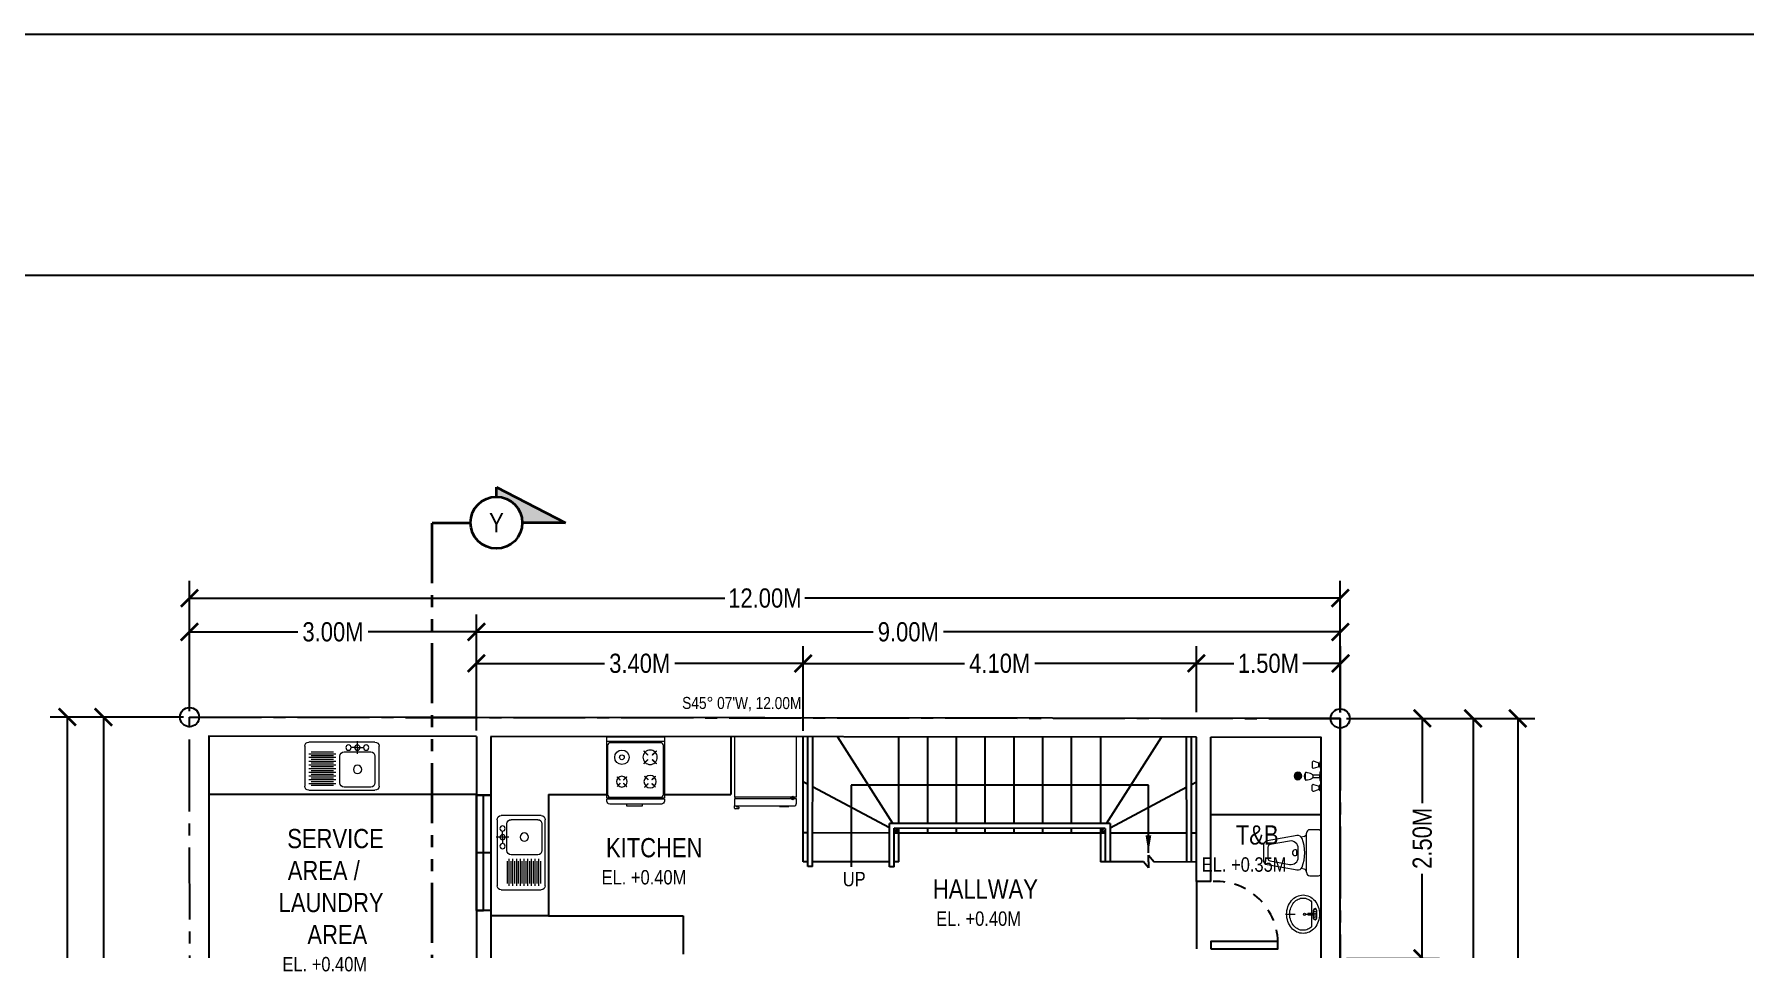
# Model space of a CAD drawing. Header units: inches. Extents: x 7263 to 14962, y 1317 to 2926.
# Drawn here: x 7349.91 to 7367.74, y 1511.59 to 1521.12 of the extents above; entities that cross this region are included whole.
import ezdxf

# ---------------------------------------------------------------- set-up
doc = ezdxf.new("R2010")
doc.units = ezdxf.units.IN
doc.header["$MEASUREMENT"] = 0
for name, pattern in [('CENTER', [2, 1.25, -0.25, 0.25, -0.25]), ('CENTER2', [1.125, 0.75, -0.125, 0.125, -0.125]), ('HIDDEN2', [0.1875, 0.125, -0.0625]), ('PHANTOM2', [1.25, 0.625, -0.125, 0.125, -0.125, 0.125, -0.125])]:
    doc.linetypes.add(name, pattern=pattern)
for name, color, linetype, lineweight in [('Cocina', 2, 'Continuous', 0), ('GFURNISH', 2, 'Continuous', 20), ('KIT', 3, 'Continuous', 9), ('Muebles', 2, 'Continuous', 0), ('sectionplane', 211, 'PHANTOM2', 35)]:
    doc.layers.add(name, color=color, linetype=linetype, lineweight=lineweight)
for name, color, linetype in [('hatch', 14, 'Continuous'), ('Layer1', 1, 'Continuous'), ('Layer2', 2, 'Continuous'), ('Layer3', 3, 'Continuous'), ('Layer4', 4, 'Continuous'), ('Layer6', 6, 'Continuous'), ('Layer8', 8, 'Continuous'), ('P-FIXT', 2, 'Continuous')]:
    doc.layers.add(name, color=color, linetype=linetype)
doc.styles.get("Standard").update_dxf_attribs({"font": ''})
doc.styles.get('Standard').set_extended_font_data('Tw Cen MT Condensed')
doc.dimstyles.get("Standard").update_dxf_attribs({"dimtxt": 0.2, "dimasz": 0.18, "dimexe": 0.18, "dimexo": 0.0625, "dimgap": 0.09, "dimtad": 0, "dimzin": 0, "dimdsep": 46, "dimtxsty": 'Standard', "dimblk": 'ARCHTICK', "dimcen": 0.09, "dimclrd": 8, "dimclre": 8, "dimclrt": 2, "dimadec": 0, "dimazin": 0, "dimtfac": 1, "dimtofl": 0, "dimtmove": 0, "dimatfit": 3, "dimfxl": 1, "dimtolj": 1, "dimtzin": 0, "dimarcsym": 0})

# ---------------------------------------------------------------- blocks, each defined once
blk = doc.blocks.new('lot')
at = {"layer": 'Layer3', "linetype": 'CENTER2'}
blk.add_lwpolyline([(7106.756, 1445.657), (7106.77, 1434.387), (7096.873, 1434.655), (7094.777, 1436.797), (7094.762, 1445.657)], close=True, dxfattribs=at)
at = {"layer": 'Layer4'}
for centre in [(7094.762, 1445.657), (7106.756, 1445.657), (7094.777, 1436.797), (7096.873, 1434.655), (7106.77, 1434.387)]:
    blk.add_circle(centre, 0.1, dxfattribs=at)
at = {"layer": 'Layer3', "insert": (7099.896, 1445.873), "char_height": 0.125, "attachment_point": 1}
blk.add_mtext_dynamic_manual_height_columns("{\\fTechnicLite|b0|i0|c2|p2;S45%%D 07'W, 12.00M}", width=3.85486, gutter_width=1, heights=[0], dxfattribs=at)
at = {"layer": 'Layer3', "char_height": 0.125, "attachment_point": 1}
for s, insert, rotation in [("{\\fTechnicLite|b0|i0|c2|p2;S44%%D 53'E, 8.86M}", (7094.677, 1441.68), 270.1019), ("{\\fTechnicLite|b0|i0|c2|p2;N44%%D 53'W, 11.27M}", (7106.852, 1439.361), 90.0686), ("{\\fTechnicLite|b0|i0|c2|p2;S89%%D 03'E, 2.99M}", (7095.18, 1436.207), 314.2353), ("{\\fTechnicLite|b0|i0|c2|p2;N46%%D 44'E, 9.91M}", (7101.031, 1434.448), 358.4519)]:
    blk.add_mtext_dynamic_manual_height_columns(s, width=3.85486, gutter_width=1, heights=[0], dxfattribs=dict(at, insert=insert, rotation=rotation))
blk = doc.blocks.new('_ArchTick')
at = {"color": 0, "linetype": 'ByBlock', "const_width": 0.15}
blk.add_lwpolyline([(-0.5, -0.5), (0.5, 0.5)], dxfattribs=at)
blk = doc.blocks.new('*D24')
at = {"layer": 'Defpoints', "color": 0, "transparency": 16777216}
for p in [(7354.518, 1514.888), (7351.528, 1514.001), (7354.518, 1514.001)]:
    blk.add_point(p, dxfattribs=at)
at = {"layer": 'Layer3', "color": 8, "lineweight": -2, "transparency": 16777216}
for p, q in [((7351.528, 1514.063), (7351.528, 1515.068)), ((7354.518, 1514.063), (7354.518, 1515.068)), ((7351.528, 1514.888), (7352.656, 1514.888)), ((7354.518, 1514.888), (7353.39, 1514.888))]:
    blk.add_line(p, q, dxfattribs=at)
at = {"layer": 'Layer3', "color": 8, "lineweight": -2, "transparency": 16777216, "xscale": 0.18, "yscale": 0.18, "zscale": 0.18, "rotation": 180}
blk.add_blockref('_ArchTick', (7351.528, 1514.888), dxfattribs=at)
at = {"layer": 'Layer3', "color": 8, "lineweight": -2, "transparency": 16777216, "xscale": 0.18, "yscale": 0.18, "zscale": 0.18}
blk.add_blockref('_ArchTick', (7354.518, 1514.888), dxfattribs=at)
at = {"layer": 'Layer3', "color": 2, "transparency": 16777216, "insert": (7353.023, 1514.888), "char_height": 0.2, "attachment_point": 5}
blk.add_mtext('\\A1;3.00M', dxfattribs=at)
blk = doc.blocks.new('*D28')
at = {"layer": 'Defpoints', "color": 0, "transparency": 16777216}
for p in [(7354.518, 1514.888), (7354.518, 1514.001), (7363.523, 1513.987)]:
    blk.add_point(p, dxfattribs=at)
at = {"layer": 'Layer3', "color": 8, "lineweight": -2, "transparency": 16777216}
for p, q in [((7354.518, 1514.063), (7354.518, 1515.068)), ((7363.523, 1514.049), (7363.523, 1515.068)), ((7354.518, 1514.888), (7358.654, 1514.888)), ((7363.523, 1514.888), (7359.387, 1514.888))]:
    blk.add_line(p, q, dxfattribs=at)
at = {"layer": 'Layer3', "color": 8, "lineweight": -2, "transparency": 16777216, "xscale": 0.18, "yscale": 0.18, "zscale": 0.18, "rotation": 180}
blk.add_blockref('_ArchTick', (7354.518, 1514.888), dxfattribs=at)
at = {"layer": 'Layer3', "color": 8, "lineweight": -2, "transparency": 16777216, "xscale": 0.18, "yscale": 0.18, "zscale": 0.18}
blk.add_blockref('_ArchTick', (7363.523, 1514.888), dxfattribs=at)
at = {"layer": 'Layer3', "color": 2, "transparency": 16777216, "insert": (7359.02, 1514.888), "char_height": 0.2, "attachment_point": 5}
blk.add_mtext('\\A1;9.00M', dxfattribs=at)
blk = doc.blocks.new('*D16')
at = {"layer": 'Defpoints', "color": 0, "transparency": 16777216}
for p in [(7363.523, 1515.24), (7351.528, 1514.001), (7363.523, 1513.987)]:
    blk.add_point(p, dxfattribs=at)
at = {"layer": 'Layer3', "color": 8, "lineweight": -2, "transparency": 16777216}
for p, q in [((7351.528, 1514.063), (7351.528, 1515.42)), ((7363.523, 1514.049), (7363.523, 1515.42)), ((7351.528, 1515.24), (7357.107, 1515.24)), ((7363.523, 1515.24), (7357.943, 1515.24))]:
    blk.add_line(p, q, dxfattribs=at)
at = {"layer": 'Layer3', "color": 8, "lineweight": -2, "transparency": 16777216, "xscale": 0.18, "yscale": 0.18, "zscale": 0.18, "rotation": 180}
blk.add_blockref('_ArchTick', (7351.528, 1515.24), dxfattribs=at)
at = {"layer": 'Layer3', "color": 8, "lineweight": -2, "transparency": 16777216, "xscale": 0.18, "yscale": 0.18, "zscale": 0.18}
blk.add_blockref('_ArchTick', (7363.523, 1515.24), dxfattribs=at)
at = {"layer": 'Layer3', "color": 2, "transparency": 16777216, "insert": (7357.525, 1515.24), "char_height": 0.2, "attachment_point": 5}
blk.add_mtext('\\A1;12.00M', dxfattribs=at)
blk = doc.blocks.new('*D19')
at = {"layer": 'Defpoints', "color": 0, "transparency": 16777216}
for p in [(7350.63, 1514.001), (7351.528, 1514.001), (7354.518, 1505.996)]:
    blk.add_point(p, dxfattribs=at)
at = {"layer": 'Layer3', "color": 8, "lineweight": -2, "transparency": 16777216}
for p, q in [((7351.466, 1514.001), (7350.45, 1514.001)), ((7350.63, 1514.001), (7350.63, 1510.365)), ((7350.63, 1505.996), (7350.63, 1509.632)), ((7354.456, 1505.996), (7350.45, 1505.996))]:
    blk.add_line(p, q, dxfattribs=at)
at = {"layer": 'Layer3', "color": 8, "lineweight": -2, "transparency": 16777216, "xscale": 0.18, "yscale": 0.18, "zscale": 0.18}
for p, rotation in [((7350.63, 1514.001), 90), ((7350.63, 1505.996), 270)]:
    blk.add_blockref('_ArchTick', p, dxfattribs=dict(at, rotation=rotation))
at = {"layer": 'Layer3', "color": 2, "transparency": 16777216, "insert": (7350.63, 1509.999), "char_height": 0.2, "attachment_point": 5, "rotation": 90}
blk.add_mtext('\\A1;8.00M', dxfattribs=at)
blk = doc.blocks.new('*D20')
at = {"layer": 'Defpoints', "color": 0, "transparency": 16777216}
for p in [(7351.528, 1514.001), (7350.254, 1502.996), (7351.528, 1502.996)]:
    blk.add_point(p, dxfattribs=at)
at = {"layer": 'Layer3', "color": 8, "lineweight": -2, "transparency": 16777216}
for p, q in [((7351.466, 1514.001), (7350.074, 1514.001)), ((7350.254, 1514.001), (7350.254, 1508.916)), ((7350.254, 1502.996), (7350.254, 1508.081)), ((7351.466, 1502.996), (7350.074, 1502.996))]:
    blk.add_line(p, q, dxfattribs=at)
at = {"layer": 'Layer3', "color": 8, "lineweight": -2, "transparency": 16777216, "xscale": 0.18, "yscale": 0.18, "zscale": 0.18}
for p, rotation in [((7350.254, 1514.001), 90), ((7350.254, 1502.996), 270)]:
    blk.add_blockref('_ArchTick', p, dxfattribs=dict(at, rotation=rotation))
at = {"layer": 'Layer3', "color": 2, "transparency": 16777216, "insert": (7350.254, 1508.499), "char_height": 0.2, "attachment_point": 5, "rotation": 90}
blk.add_mtext('\\A1;11.00M', dxfattribs=at)
blk = doc.blocks.new('la4')
at = {"layer": 'Cocina', "linetype": 'Continuous'}
for p, q in [((0.023, 0), (0.71, 0)), ((0.205, -0.124), (0.205, 0.008)), ((-0.021, -0.459), (-0.021, -0.044)), ((0.022, -0.147), (0.022, -0.425)), ((0.344, -0.103), (0.066, -0.103)), ((0.205, -0.058), (0.139, -0.058)), ((0.205, -0.058), (0.271, -0.058)), ((0.388, -0.425), (0.388, -0.147)), ((0.754, -0.044), (0.754, -0.459)), ((0.71, -0.503), (0.023, -0.503)), ((0.066, -0.469), (0.344, -0.469))]:
    blk.add_line(p, q, dxfattribs=at)
at = {"layer": 'Cocina'}
for p, q in [((0.43, -0.125), (0.711, -0.125)), ((0.43, -0.163), (0.711, -0.163)), ((0.453, -0.105), (0.688, -0.105)), ((0.453, -0.144), (0.688, -0.144)), ((0.43, -0.202), (0.711, -0.202)), ((0.43, -0.241), (0.711, -0.241)), ((0.43, -0.279), (0.711, -0.279)), ((0.43, -0.318), (0.711, -0.318)), ((0.453, -0.183), (0.688, -0.183)), ((0.453, -0.221), (0.688, -0.221)), ((0.453, -0.26), (0.688, -0.26)), ((0.453, -0.299), (0.688, -0.299)), ((0.453, -0.337), (0.688, -0.337)), ((0.43, -0.357), (0.711, -0.357)), ((0.43, -0.395), (0.711, -0.395)), ((0.43, -0.434), (0.711, -0.434)), ((0.453, -0.376), (0.688, -0.376)), ((0.453, -0.415), (0.688, -0.415)), ((0.453, -0.454), (0.688, -0.454))]:
    blk.add_line(p, q, dxfattribs=at)
at = {"layer": 'Cocina', "linetype": 'Continuous'}
for centre, radius in [((0.114, -0.058), 0.0274), ((0.205, -0.058), 0.0274), ((0.298, -0.058), 0.0274), ((0.203, -0.285), 0.0439)]:
    blk.add_circle(centre, radius, dxfattribs=at)
for centre, start, end in [((0.023, -0.044), 90, 180), ((0.71, -0.044), 0, 90), ((0.066, -0.147), 90, 180), ((0.344, -0.147), 0, 90), ((0.023, -0.459), 180, 270), ((0.066, -0.425), 180, 270), ((0.344, -0.425), 270, 0), ((0.71, -0.459), 270, 0)]:
    blk.add_arc(centre, 0.0439, start, end, dxfattribs=at)
blk = doc.blocks.new('A$C421B4F1C')
for p, q in [((1, 0.81), (0.301, 0.81)), ((0.301, 0.81), (0.301, 0.132)), ((1, 0.132), (1, 0.81)), ((0.94, 0.132), (0.301, 0.132)), ((0.301, 0.113), (0.301, 0.033)), ((0.94, 0.113), (0.301, 0.113)), ((0.301, 0.006), (0.301, 0.033)), ((0.301, 0.033), (0.969, 0.033)), ((0.307, 0.113), (0.307, 0.132)), ((0.345, 0), (0.307, 0)), ((0.328, 0.019), (0.328, 0.033)), ((0.351, 0.019), (0.328, 0.019)), ((0.351, 0.019), (0.351, 0.006)), ((0.807, 0.027), (0.807, 0.033)), ((0.807, 0.027), (0.913, 0.027)), ((0.913, 0.027), (0.913, 0.033)), ((1, 0.132), (0.975, 0.132)), ((1, 0.113), (0.975, 0.113)), ((1, 0.063), (1, 0.113))]:
    blk.add_line(p, q)
for radius in [0.02, 0.01]:
    blk.add_circle((0.957, 0.122), radius)
for centre, radius, start, end in [((0.307, 0.006), 0.00612, 180, 270), ((0.345, 0.006), 0.00612, 270, 0), ((0.969, 0.063), 0.0306, 270, 0)]:
    blk.add_arc(centre, radius, start, end)
blk = doc.blocks.new('A$C1AA40283')
at = {"layer": 'GFURNISH', "linetype": 'Continuous', "ltscale": 0.25}
for p, q in [((0.049, 0.3), (0.049, -0.3)), ((0.637, 0.3), (0.637, -0.3)), ((0.637, 0.287), (0.65, 0.287)), ((0.65, 0.3), (0.65, -0.3)), ((0.637, -0.287), (0.65, -0.287))]:
    blk.add_line(p, q, dxfattribs=at)
blk.add_lwpolyline([(0.637, -0.3), (0, -0.3), (0, 0.3), (0.637, 0.3)], dxfattribs=at)
at = {"layer": 'GFURNISH', "color": 1, "linetype": 'Continuous', "elevation": 2.365}
blk.add_lwpolyline([(0.09, -0.292), (0.599, -0.292, 0.414214), (0.629, -0.262), (0.629, 0.26, 0.414214), (0.599, 0.29), (0.09, 0.29, 0.414214), (0.06, 0.26), (0.06, -0.262, 0.414214)], format="xyb", close=True, dxfattribs=at)
at = {"layer": 'GFURNISH', "color": 3, "linetype": 'Continuous', "elevation": 2.365}
for points in [[(0.145, 0.216), (0.187, 0.174), (0.189, 0.176), (0.147, 0.218)], [(0.277, 0.218), (0.235, 0.176), (0.237, 0.174), (0.28, 0.216)], [(0.409, 0.206), (0.445, 0.17), (0.447, 0.172), (0.411, 0.208)], [(0.522, 0.208), (0.486, 0.172), (0.488, 0.17), (0.524, 0.206)], [(0.147, 0.084), (0.189, 0.126), (0.187, 0.128), (0.145, 0.086)], [(0.28, 0.086), (0.237, 0.128), (0.235, 0.126), (0.277, 0.084)], [(0.411, 0.094), (0.447, 0.129), (0.445, 0.131), (0.409, 0.096)], [(0.524, 0.096), (0.488, 0.131), (0.486, 0.129), (0.522, 0.094)], [(0.416, -0.095), (0.448, -0.127), (0.449, -0.125), (0.418, -0.093)], [(0.418, -0.193), (0.449, -0.162), (0.448, -0.16), (0.416, -0.192)], [(0.515, -0.093), (0.483, -0.125), (0.485, -0.127), (0.516, -0.095)], [(0.516, -0.192), (0.485, -0.16), (0.483, -0.162), (0.515, -0.193)]]:
    blk.add_lwpolyline(points, close=True, dxfattribs=at)
at = {"layer": 'GFURNISH', "linetype": 'Continuous', "ltscale": 0.25}
blk.add_lwpolyline([(0.65, 0.3), (0.67, 0.3, -0.414214), (0.7, 0.27), (0.7, -0.27, -0.414214), (0.67, -0.3), (0.65, -0.3)], format="xyb", dxfattribs=at)
blk.add_lwpolyline([(0.7, -0.096), (0.717, -0.096), (0.717, 0.07), (0.7, 0.07)], close=True, dxfattribs=at)
at = {"layer": 'GFURNISH', "color": 3, "linetype": 'Continuous'}
for radius in [0.075, 0.025]:
    blk.add_circle((0.212, -0.143, 2.365), radius, dxfattribs=at)
for centre, radius, start, end in [((0.212, 0.151, 2.365), 0.075, 136.2656, 223.7344), ((0.212, 0.151, 2.365), 0.075, 46.2656, 133.7344), ((0.212, 0.151, 2.365), 0.075, 316.2656, 43.7344), ((0.466, 0.151, 2.365), 0.0638, 136.2656, 223.7344), ((0.466, 0.151, 2.365), 0.0638, 46.2656, 133.7344), ((0.466, 0.151, 2.365), 0.0638, 316.2656, 43.7344), ((0.212, 0.151, 2.365), 0.075, 226.2656, 313.7344), ((0.466, 0.151, 2.365), 0.0638, 226.2656, 313.7344), ((0.466, -0.143, 2.365), 0.0558, 136.2656, 223.7344), ((0.466, -0.143, 2.365), 0.0558, 46.2656, 133.7344), ((0.466, -0.143, 2.365), 0.0558, 316.2656, 43.7344), ((0.466, -0.143, 2.365), 0.0558, 226.2656, 313.7344)]:
    blk.add_arc(centre, radius, start, end, dxfattribs=at)
blk = doc.blocks.new('A$C15EF6F21')
at = {"layer": 'hatch', "rotation": 90}
blk.add_blockref('A$C1AA40283', (0.3, 0), dxfattribs=at)
blk = doc.blocks.new('A$C19AB236E')
at = {"layer": 'KIT', "rotation": 180}
blk.add_blockref('A$C15EF6F21', (0.3, 0), dxfattribs=at)
blk = doc.blocks.new('*D21')
at = {"layer": 'Defpoints', "color": 0, "transparency": 16777216}
for p in [(7363.526, 1513.987), (7364.907, 1513.987), (7363.523, 1508.217)]:
    blk.add_point(p, dxfattribs=at)
at = {"layer": 'Layer3', "color": 8, "lineweight": -2, "transparency": 16777216}
for p, q in [((7363.588, 1513.987), (7365.087, 1513.987)), ((7364.907, 1513.987), (7364.907, 1511.47)), ((7364.907, 1508.217), (7364.907, 1510.733)), ((7363.585, 1508.217), (7365.087, 1508.217))]:
    blk.add_line(p, q, dxfattribs=at)
at = {"layer": 'Layer3', "color": 8, "lineweight": -2, "transparency": 16777216, "xscale": 0.18, "yscale": 0.18, "zscale": 0.18}
for p, rotation in [((7364.907, 1513.987), 90), ((7364.907, 1508.217), 270)]:
    blk.add_blockref('_ArchTick', p, dxfattribs=dict(at, rotation=rotation))
at = {"layer": 'Layer3', "color": 2, "transparency": 16777216, "insert": (7364.907, 1511.102), "char_height": 0.2, "attachment_point": 5, "rotation": 90}
blk.add_mtext('\\A1;5.77M', dxfattribs=at)
blk = doc.blocks.new('*D30')
at = {"layer": 'Defpoints', "color": 0, "transparency": 16777216}
for p in [(7362.023, 1514.56), (7362.023, 1513.99), (7363.526, 1513.987)]:
    blk.add_point(p, dxfattribs=at)
at = {"layer": 'Layer3', "color": 8, "lineweight": -2, "transparency": 16777216}
for p, q in [((7362.023, 1514.053), (7362.023, 1514.74)), ((7363.526, 1514.049), (7363.526, 1514.74)), ((7362.023, 1514.56), (7362.415, 1514.56)), ((7363.526, 1514.56), (7363.133, 1514.56))]:
    blk.add_line(p, q, dxfattribs=at)
at = {"layer": 'Layer3', "color": 8, "lineweight": -2, "transparency": 16777216, "xscale": 0.18, "yscale": 0.18, "zscale": 0.18, "rotation": 180}
blk.add_blockref('_ArchTick', (7362.023, 1514.56), dxfattribs=at)
at = {"layer": 'Layer3', "color": 8, "lineweight": -2, "transparency": 16777216, "xscale": 0.18, "yscale": 0.18, "zscale": 0.18}
blk.add_blockref('_ArchTick', (7363.526, 1514.56), dxfattribs=at)
at = {"layer": 'Layer3', "color": 2, "transparency": 16777216, "insert": (7362.774, 1514.56), "char_height": 0.2, "attachment_point": 5}
blk.add_mtext('\\A1;1.50M', dxfattribs=at)
blk = doc.blocks.new('*D31')
at = {"layer": 'Defpoints', "color": 0, "transparency": 16777216}
for p in [(7357.924, 1514.56), (7362.023, 1513.99), (7357.924, 1513.793)]:
    blk.add_point(p, dxfattribs=at)
at = {"layer": 'Layer3', "color": 8, "lineweight": -2, "transparency": 16777216}
for p, q in [((7357.924, 1513.856), (7357.924, 1514.74)), ((7362.023, 1514.053), (7362.023, 1514.74)), ((7357.924, 1514.56), (7359.607, 1514.56)), ((7362.023, 1514.56), (7360.34, 1514.56))]:
    blk.add_line(p, q, dxfattribs=at)
at = {"layer": 'Layer3', "color": 8, "lineweight": -2, "transparency": 16777216, "xscale": 0.18, "yscale": 0.18, "zscale": 0.18, "rotation": 180}
blk.add_blockref('_ArchTick', (7357.924, 1514.56), dxfattribs=at)
at = {"layer": 'Layer3', "color": 8, "lineweight": -2, "transparency": 16777216, "xscale": 0.18, "yscale": 0.18, "zscale": 0.18}
blk.add_blockref('_ArchTick', (7362.023, 1514.56), dxfattribs=at)
at = {"layer": 'Layer3', "color": 2, "transparency": 16777216, "insert": (7359.973, 1514.56), "char_height": 0.2, "attachment_point": 5}
blk.add_mtext('\\A1;4.10M', dxfattribs=at)
blk = doc.blocks.new('*D32')
at = {"layer": 'Defpoints', "color": 0, "transparency": 16777216}
for p in [(7354.518, 1514.56), (7354.518, 1513.797), (7357.924, 1513.793)]:
    blk.add_point(p, dxfattribs=at)
at = {"layer": 'Layer3', "color": 8, "lineweight": -2, "transparency": 16777216}
for p, q in [((7354.518, 1513.86), (7354.518, 1514.74)), ((7357.924, 1513.856), (7357.924, 1514.74)), ((7354.518, 1514.56), (7355.854, 1514.56)), ((7357.924, 1514.56), (7356.588, 1514.56))]:
    blk.add_line(p, q, dxfattribs=at)
at = {"layer": 'Layer3', "color": 8, "lineweight": -2, "transparency": 16777216, "xscale": 0.18, "yscale": 0.18, "zscale": 0.18, "rotation": 180}
blk.add_blockref('_ArchTick', (7354.518, 1514.56), dxfattribs=at)
at = {"layer": 'Layer3', "color": 8, "lineweight": -2, "transparency": 16777216, "xscale": 0.18, "yscale": 0.18, "zscale": 0.18}
blk.add_blockref('_ArchTick', (7357.924, 1514.56), dxfattribs=at)
at = {"layer": 'Layer3', "color": 2, "transparency": 16777216, "insert": (7356.221, 1514.56), "char_height": 0.2, "attachment_point": 5}
blk.add_mtext('\\A1;3.40M', dxfattribs=at)
blk = doc.blocks.new('*D64')
at = {"layer": 'Defpoints', "color": 0, "transparency": 16777216}
for p in [(7364.035, 1513.987), (7364.035, 1502.717), (7365.372, 1502.717)]:
    blk.add_point(p, dxfattribs=at)
at = {"layer": 'Layer3', "color": 8, "lineweight": -2, "transparency": 16777216}
for p, q in [((7364.098, 1513.987), (7365.552, 1513.987)), ((7365.372, 1513.987), (7365.372, 1508.77)), ((7365.372, 1502.717), (7365.372, 1507.934)), ((7364.098, 1502.717), (7365.552, 1502.717))]:
    blk.add_line(p, q, dxfattribs=at)
at = {"layer": 'Layer3', "color": 8, "lineweight": -2, "transparency": 16777216, "xscale": 0.18, "yscale": 0.18, "zscale": 0.18}
for p, rotation in [((7365.372, 1513.987), 90), ((7365.372, 1502.717), 270)]:
    blk.add_blockref('_ArchTick', p, dxfattribs=dict(at, rotation=rotation))
at = {"layer": 'Layer3', "color": 2, "transparency": 16777216, "insert": (7365.372, 1508.352), "char_height": 0.2, "attachment_point": 5, "rotation": 90}
blk.add_mtext('\\A1;11.27M', dxfattribs=at)
blk = doc.blocks.new('wc33')
at = {"layer": 'Muebles'}
for p, q in [((-0.154, 0.701), (-0.224, 0.311)), ((0.095, 0.75), (-0.095, 0.75)), ((0.224, 0.311), (0.154, 0.701)), ((-0.213, 0.219), (-0.205, 0.256)), ((0.213, 0.219), (0.205, 0.256)), ((-0.3, 0.144), (-0.3, 0.03)), ((0.27, 0), (-0.27, 0)), ((-0.254, 0.186), (-0.258, 0.186)), ((-0.254, 0.186), (0.254, 0.186)), ((0.258, 0.186), (0.254, 0.186)), ((0.3, 0.03), (0.3, 0.144))]:
    blk.add_line(p, q, dxfattribs=at)
for points in [[(-0.107, 0.66), (-0.152, 0.408, 0.467538), (-0.058, 0.295), (0.058, 0.295, 0.467538), (0.152, 0.408), (0.107, 0.66, 0.362827), (0.071, 0.69), (-0.071, 0.69, 0.362827)], [(0.03, 0.312, 2), (-0.03, 0.312)]]:
    blk.add_lwpolyline(points, format="xyb", close=True, dxfattribs=at)
for centre, radius, start, end in [((-0.095, 0.69), 0.06, 90, 169.7685), ((0.095, 0.69), 0.06, 10.2315, 90), ((-0.165, 0.301), 0.06, 169.7685, 249.3632), ((0, 0.74), 0.529, 249.3632, 290.6368), ((0.165, 0.301), 0.06, 290.6368, 10.2315), ((-0.258, 0.144), 0.042, 90, 180), ((-0.27, 0.03), 0.03, 180, 270), ((-0.254, 0.228), 0.042, 270, 347.3856), ((0.254, 0.228), 0.042, 192.6144, 270), ((0.258, 0.144), 0.042, 0, 90), ((0.27, 0.03), 0.03, 270, 0)]:
    blk.add_arc(centre, radius, start, end, dxfattribs=at)
blk = doc.blocks.new('Lavabo_p_06')
at = {"layer": 'Muebles', "linetype": 'CENTER'}
blk.add_line((0, 51.6), (0, 6), dxfattribs=at)
at = {"layer": 'Muebles'}
for points in [[(0, 7.3, -0.085761), (-9.7, 9, -0.092276), (-17.7, 13.6, -0.103282), (-23.2, 20.7, -0.112687), (-25, 28.8, -0.112687), (-23.2, 36.9, -0.103282), (-17.7, 44, -0.092276), (-9.7, 48.6, -0.085761), (0, 50.3, -0.085761), (9.7, 48.6, -0.092276), (17.7, 44, -0.103282), (23.2, 36.9, -0.112687), (25, 28.8, -0.112687), (23.2, 20.7, -0.103282), (17.7, 13.6, -0.092276), (9.7, 9, -0.085761)], [(-1.4, 11.8), (1.4, 11.8), (1, 22.3, 0.403607), (0.5, 22.8), (-0.5, 22.8, 0.403607), (-1, 22.3)]]:
    blk.add_lwpolyline(points, format="xyb", close=True, dxfattribs=at)
for points in [[(-1.2, 17.8), (-16.3, 17.8, -0.079381), (-19.6, 22.5, -0.112687), (-21, 28.8, -0.112687), (-19.6, 35.1, -0.103282), (-15.1, 41, -0.092276), (-8.4, 44.8, -0.085761), (0, 46.3, -0.085761), (8.4, 44.8, -0.092276), (15.1, 41, -0.103282), (19.6, 35.1, -0.112687), (21, 28.8, -0.112687), (19.6, 22.5, -0.079381), (16.3, 17.8), (1.2, 17.8)], [(-1.3, 15.6), (-5, 15.6, 1), (-5, 11), (5, 11, 1), (5, 15.6), (1.3, 15.6, 1)]]:
    blk.add_lwpolyline(points, format="xyb", dxfattribs=at)
for centre, radius in [((0, 27), 1.5), ((-5, 13.3), 1.85), ((5, 13.3), 1.85)]:
    blk.add_circle(centre, radius, dxfattribs=at)
blk = doc.blocks.new('TYTRYTYRTYRT')
at = {"layer": 'Muebles'}
for points in [[(6886.621, 1444.067), (6886.621, 1444.111)], [(6886.631, 1444.061), (6886.631, 1444.117)], [(6886.641, 1444.059), (6886.641, 1444.119)], [(6886.651, 1444.061), (6886.651, 1444.117)], [(6886.661, 1444.067), (6886.661, 1444.111)], [(6886.861, 1444.226), (6886.871, 1444.226)], [(6886.861, 1444.201), (6886.871, 1444.201)], [(6886.861, 1443.986), (6886.871, 1443.986)], [(6886.861, 1443.961), (6886.871, 1443.961)]]:
    blk.add_lwpolyline(points, dxfattribs=at)
for points in [[(6886.721, 1444.055, -0.391361), (6886.721, 1444.132, -0.02007), (6886.742, 1444.131, -0.051766), (6886.772, 1444.123, -0.09505), (6886.796, 1444.108, -0.042913), (6886.798, 1444.106, -0.204133)], [(6886.721, 1444.055, -0.130454), (6886.721, 1444.132, -0.769201)], [(6886.798, 1444.081, -0.042913), (6886.796, 1444.079, -0.09505), (6886.772, 1444.064, -0.051766), (6886.742, 1444.056, -0.02007), (6886.721, 1444.055)], [(6886.881, 1444.248), (6886.879, 1444.248, 0.414214), (6886.871, 1444.24), (6886.871, 1444.186, 0.414214), (6886.879, 1444.178), (6886.881, 1444.178)], [(6886.881, 1444.043), (6886.879, 1444.043, -0.414214), (6886.871, 1444.051), (6886.871, 1444.135, -0.414214), (6886.879, 1444.143), (6886.881, 1444.143)], [(6886.881, 1443.938), (6886.879, 1443.938, -0.414214), (6886.871, 1443.946), (6886.871, 1444, -0.414214), (6886.879, 1444.008), (6886.881, 1444.008)]]:
    blk.add_lwpolyline(points, format="xyb", dxfattribs=at)
for points in [[(6886.861, 1444.201), (6886.861, 1444.226, 0.344151), (6886.854, 1444.235), (6886.804, 1444.25, 0.487928), (6886.791, 1444.241), (6886.791, 1444.186, 0.487928), (6886.804, 1444.177), (6886.854, 1444.192, 0.344151)], [(6886.798, 1444.081, -0.127179), (6886.798, 1444.106), (6886.871, 1444.106), (6886.871, 1444.081)], [(6886.861, 1443.986), (6886.861, 1443.961, -0.344151), (6886.854, 1443.952), (6886.804, 1443.937, -0.487928), (6886.791, 1443.946), (6886.791, 1444.001, -0.487928), (6886.804, 1444.01), (6886.854, 1443.995, -0.344151)]]:
    blk.add_lwpolyline(points, format="xyb", close=True, dxfattribs=at)
for radius in [0.04, 0.03]:
    blk.add_circle((6886.641, 1444.089), radius, dxfattribs=at)
blk = doc.blocks.new('*D73')
at = {"layer": 'Defpoints', "color": 0, "transparency": 16777216}
for p in [(7363.526, 1513.987), (7363.526, 1511.487), (7364.378, 1511.487)]:
    blk.add_point(p, dxfattribs=at)
at = {"layer": 'Layer6', "color": 8, "lineweight": -2, "transparency": 16777216}
for p, q in [((7363.588, 1513.987), (7364.558, 1513.987)), ((7364.378, 1513.987), (7364.378, 1513.105)), ((7364.378, 1511.487), (7364.378, 1512.368)), ((7363.588, 1511.487), (7364.558, 1511.487))]:
    blk.add_line(p, q, dxfattribs=at)
at = {"layer": 'Layer6', "color": 8, "lineweight": -2, "transparency": 16777216, "xscale": 0.18, "yscale": 0.18, "zscale": 0.18}
for p, rotation in [((7364.378, 1513.987), 90), ((7364.378, 1511.487), 270)]:
    blk.add_blockref('_ArchTick', p, dxfattribs=dict(at, rotation=rotation))
at = {"layer": 'Layer6', "color": 2, "transparency": 16777216, "insert": (7364.378, 1512.737), "char_height": 0.2, "attachment_point": 5, "rotation": 90}
blk.add_mtext('\\A1;2.50M', dxfattribs=at)

msp = doc.modelspace()

# ---------------------------------------------------------------- hatches: boundary and pattern name
at = {"layer": 'sectionplane', "linetype": 'Continuous'}
h = msp.add_hatch(color=256, dxfattribs=at)
h.dxf.hatch_style = 1
h.paths.add_polyline_path([(7354.727, 1516.398), (7354.727, 1516.296, -0.414214), (7354.997, 1516.026), (7355.448, 1516.026)])

# ---------------------------------------------------------------- linework, layer by layer
at = {"layer": 'Defpoints'}
msp.add_lwpolyline([(7339.197, 1521.116), (7415.697, 1521.116), (7415.697, 1470.116), (7339.197, 1470.116)], close=True, dxfattribs=at)
at = {"layer": 'Layer1'}
for p, q in [((7357.972, 1512.443), (7357.974, 1513.793)), ((7358.022, 1512.443), (7358.024, 1513.793)), ((7361.923, 1512.49), (7361.921, 1513.793)), ((7361.973, 1512.49), (7361.971, 1513.793)), ((7362.171, 1512.987), (7363.323, 1512.987)), ((7361.123, 1512.891), (7358.823, 1512.892)), ((7358.823, 1512.442), (7358.823, 1512.892)), ((7361.073, 1512.841), (7358.873, 1512.842)), ((7358.873, 1512.442), (7358.873, 1512.842)), ((7361.073, 1512.841), (7361.073, 1512.491)), ((7361.123, 1512.891), (7361.123, 1512.491)), ((7358.022, 1512.443), (7357.972, 1512.443)), ((7358.873, 1512.442), (7358.823, 1512.442)), ((7362.023, 1512.287), (7362.023, 1511.587))]:
    msp.add_line(p, q, dxfattribs=at)
msp.add_lwpolyline([(7354.668, 1513.187), (7354.668, 1511.987), (7354.518, 1511.987), (7354.518, 1513.187)], close=True, dxfattribs=at)
at = {"layer": 'Layer1', "linetype": 'HIDDEN2'}
msp.add_arc((7362.227, 1511.643), 0.646, 1.6632, 94.8163, dxfattribs=at)
at = {"layer": 'Layer2'}
for p, q in [((7357.169, 1513.794), (7357.169, 1513.194)), ((7357.923, 1512.493), (7357.924, 1513.793)), ((7358.859, 1512.892), (7358.287, 1513.793)), ((7358.923, 1512.892), (7358.923, 1513.794)), ((7359.223, 1512.892), (7359.223, 1513.794)), ((7359.523, 1512.892), (7359.523, 1513.794)), ((7359.823, 1512.892), (7359.823, 1513.794)), ((7360.123, 1512.892), (7360.123, 1513.794)), ((7360.423, 1512.892), (7360.423, 1513.794)), ((7360.723, 1512.892), (7360.723, 1513.794)), ((7361.023, 1513.79), (7361.023, 1512.891)), ((7361.086, 1512.892), (7361.658, 1513.793)), ((7357.973, 1513.3), (7357.924, 1513.327)), ((7358.823, 1512.846), (7358.023, 1513.273)), ((7361.123, 1512.846), (7361.922, 1513.273)), ((7361.972, 1513.3), (7362.023, 1513.327)), ((7354.518, 1513.194), (7351.729, 1513.194)), ((7355.269, 1513.194), (7355.269, 1511.929)), ((7355.269, 1513.194), (7355.878, 1513.194)), ((7356.478, 1513.194), (7357.169, 1513.194)), ((7357.973, 1512.793), (7357.923, 1512.793)), ((7358.823, 1512.792), (7358.023, 1512.793)), ((7358.923, 1512.792), (7358.873, 1512.819)), ((7361.073, 1512.791), (7358.873, 1512.792)), ((7358.923, 1512.792), (7358.891, 1512.842)), ((7358.923, 1512.492), (7358.923, 1512.842)), ((7359.223, 1512.792), (7359.223, 1512.842)), ((7359.523, 1512.792), (7359.523, 1512.842)), ((7359.823, 1512.792), (7359.823, 1512.842)), ((7360.123, 1512.792), (7360.123, 1512.842)), ((7360.423, 1512.792), (7360.423, 1512.842)), ((7360.723, 1512.792), (7360.723, 1512.842)), ((7361.023, 1512.792), (7361.054, 1512.842)), ((7361.023, 1512.841), (7361.023, 1512.79)), ((7361.023, 1512.792), (7361.073, 1512.819)), ((7361.024, 1512.791), (7361.023, 1512.491)), ((7361.922, 1512.79), (7361.123, 1512.791)), ((7362.023, 1512.79), (7361.972, 1512.79)), ((7357.973, 1512.493), (7357.923, 1512.493)), ((7358.823, 1512.492), (7358.023, 1512.493)), ((7358.923, 1512.492), (7358.873, 1512.492)), ((7355.269, 1511.929), (7354.669, 1511.929)), ((7355.269, 1511.929), (7356.673, 1511.929)), ((7356.673, 1511.929), (7356.673, 1511.529))]:
    msp.add_line(p, q, dxfattribs=at)
for points in [[(7354.593, 1512.587), (7354.593, 1513.187), (7354.668, 1513.187), (7354.668, 1512.587)], [(7354.518, 1512.587), (7354.518, 1511.987), (7354.593, 1511.987), (7354.593, 1512.587)], [(7362.173, 1511.587), (7362.873, 1511.587), (7362.873, 1511.662), (7362.173, 1511.662)]]:
    msp.add_lwpolyline(points, close=True, dxfattribs=at)
at = {"layer": 'Layer3'}
for p, q in [((7354.518, 1513.797), (7354.518, 1510.972)), ((7354.668, 1513.797), (7354.668, 1510.972)), ((7362.023, 1513.79), (7354.668, 1513.797)), ((7362.023, 1512.287), (7362.023, 1513.79)), ((7362.173, 1512.287), (7362.173, 1513.79)), ((7354.668, 1513.187), (7354.518, 1513.187)), ((7362.023, 1512.287), (7362.023, 1512.299)), ((7362.173, 1512.287), (7362.023, 1512.287)), ((7354.668, 1511.987), (7354.518, 1511.987))]:
    msp.add_line(p, q, dxfattribs=at)
for points in [[(7363.523, 1502.717), (7363.523, 1513.987), (7351.528, 1514.001)], [(7354.518, 1513.797), (7351.728, 1513.801), (7351.733, 1505.222), (7353.713, 1503.194), (7356.729, 1503.109)], [(7363.323, 1511.487), (7363.323, 1513.787), (7362.173, 1513.79)]]:
    msp.add_lwpolyline(points, dxfattribs=at)
at = {"layer": 'Layer6'}
msp.add_lwpolyline([(7413.187, 1472.626), (7343.212, 1472.626), (7343.212, 1518.606), (7413.187, 1518.606)], close=True, dxfattribs=at)
at = {"layer": 'Layer8'}
for p, q in [((7358.423, 1513.293), (7358.423, 1512.439)), ((7361.523, 1512.491), (7361.523, 1512.562)), ((7361.523, 1512.562), (7361.582, 1512.491)), ((7361.473, 1512.491), (7361.023, 1512.491)), ((7361.523, 1512.431), (7361.473, 1512.491)), ((7361.523, 1512.491), (7361.523, 1512.431)), ((7361.523, 1512.491), (7361.523, 1512.491)), ((7362.022, 1512.49), (7361.582, 1512.491))]:
    msp.add_line(p, q, dxfattribs=at)
at = {"layer": 'sectionplane', "linetype": 'Continuous'}
for p, q in [((7354.727, 1516.296), (7354.727, 1516.398)), ((7354.727, 1516.398), (7355.448, 1516.026)), ((7355.448, 1516.026), (7354.997, 1516.026))]:
    msp.add_line(p, q, dxfattribs=at)
at = {"layer": 'sectionplane'}
for p, q in [((7354.057, 1516.026), (7354.457, 1516.026)), ((7354.057, 1500.397), (7354.057, 1516.026))]:
    msp.add_line(p, q, dxfattribs=at)
at = {"layer": 'sectionplane', "linetype": 'Continuous'}
msp.add_circle((7354.727, 1516.026), 0.27, dxfattribs=at)

# ---------------------------------------------------------------- block references
at = {"layer": 'Cocina', "xscale": -1}
msp.add_blockref('la4', (7353.483, 1513.741), dxfattribs=at)
at = {"layer": 'Cocina', "xscale": -1, "rotation": 90}
msp.add_blockref('la4', (7354.733, 1512.954), dxfattribs=at)
at = {"layer": 'Layer3', "rotation": 359.931411311125}
msp.add_blockref('lot', (255.041, 76.838), dxfattribs=at)
at = {"layer": 'Layer3', "xscale": -1, "rotation": 180}
msp.add_blockref('TYTRYTYRTYRT', (476.44, 2957.477), dxfattribs=at)
at = {"layer": 'Muebles', "xscale": 0.92486726986537, "yscale": 0.92486726986537, "zscale": 0.92486726986537}
msp.add_blockref('A$C421B4F1C', (7356.93, 1513.045), dxfattribs=at)
at = {"layer": 'Muebles', "rotation": 90.00000000000001}
for name, p, xscale, yscale, zscale in [('wc33', (7363.321, 1512.587), 0.8, 0.8, 0.8), ('Lavabo_p_06', (7363.366, 1511.947), 0.00800000000745058, 0.00800000000745058, 0.00800000000745058)]:
    msp.add_blockref(name, p, dxfattribs=dict(at, xscale=xscale, yscale=yscale, zscale=zscale))
at = {"layer": 'P-FIXT'}
msp.add_blockref('A$C19AB236E', (7356.178, 1513.794), dxfattribs=at)

# ---------------------------------------------------------------- texts
at = {"layer": 'Layer2', "char_height": 0.2, "attachment_point": 1}
for s, insert in [('\\pi0.36901;SERVICE \\P\\pi0.37378;AREA /\\P\\pi0.27854;LAUNDRY \\P\\pi0.57854;AREA\\P\\pi0.31782;{\\H0.75x;EL. +0.40M}', (7352.178, 1512.835)), ('\\pi0.36425;KITCHEN\\P\\pi0.31782;{\\H0.75x;EL. +0.40M}', (7355.505, 1512.74)), ('\\pi0.67378;T&B\\P\\pi0.31782;{\\H0.75x;EL. +0.35M}', (7361.761, 1512.873)), ('\\pi0.2833;HALLWAY\\P\\pi0.31782;{\\H0.75x;EL. +0.40M}', (7358.993, 1512.309))]:
    msp.add_mtext_dynamic_manual_height_columns(s, width=1.89993, gutter_width=1, heights=[0], dxfattribs=dict(at, insert=insert))
at = {"layer": 'Layer3', "insert": (7358.337, 1512.388), "char_height": 0.15, "attachment_point": 1}
msp.add_mtext_dynamic_manual_height_columns('UP', width=0.23808, gutter_width=1, heights=[0], dxfattribs=at)
at = {"layer": 'Layer6', "color": 2, "insert": (7354.727, 1516.026), "char_height": 0.2, "attachment_point": 4}
msp.add_mtext('\\pi-0.07619;Y', dxfattribs=at)

# ---------------------------------------------------------------- dimensions: what is measured, and where the dimension line sits
at = {"layer": 'Layer3'}
for base, p1, p2, text, picture, middle in [((7363.523, 1515.24), (7351.528, 1514.001), (7363.523, 1513.987), '12.00M', '*D16', (7357.525, 1515.24)), ((7354.518, 1514.888), (7351.528, 1514.001), (7354.518, 1514.001), '3.00M', '*D24', (7353.023, 1514.888)), ((7354.518, 1514.56), (7357.924, 1513.793), (7354.518, 1513.797), '3.40M', '*D32', (7356.221, 1514.56))]:
    dim = msp.add_linear_dim(base=base, p1=p1, p2=p2, text=text, dimstyle='Standard', override={"dimpost": 'M'}, dxfattribs=at)
    dim.commit()
    dim.dimension.update_dxf_attribs({"geometry": picture, "text_midpoint": middle})
for base, p1, p2, picture, middle in [((7354.518, 1514.8881), (7363.5225, 1513.9866), (7354.518, 1514.001), '*D28', (7359.0203, 1514.8881)), ((7357.924, 1514.56), (7362.023, 1513.99), (7357.924, 1513.793), '*D31', (7359.973, 1514.56)), ((7362.023, 1514.56), (7363.526, 1513.987), (7362.023, 1513.99), '*D30', (7362.774, 1514.56))]:
    dim = msp.add_linear_dim(base=base, p1=p1, p2=p2, dimstyle='Standard', override={"dimpost": 'M'}, dxfattribs=at)
    dim.commit()
    dim.dimension.update_dxf_attribs({"geometry": picture, "text_midpoint": middle})
for base, p1, p2, picture, middle in [((7350.2539, 1502.9962), (7351.528, 1514.001), (7351.528, 1502.9962), '*D20', (7350.2539, 1508.4986)), ((7350.6301, 1514.001), (7354.518, 1505.9962), (7351.528, 1514.001), '*D19', (7350.6301, 1509.9986)), ((7364.907, 1513.987), (7363.523, 1508.217), (7363.526, 1513.987), '*D21', (7364.907, 1511.102)), ((7365.372, 1502.717), (7364.035, 1513.987), (7364.035, 1502.717), '*D64', (7365.372, 1508.352))]:
    dim = msp.add_linear_dim(base=base, p1=p1, p2=p2, angle=90, dimstyle='Standard', override={"dimpost": 'M'}, dxfattribs=at)
    dim.commit()
    dim.dimension.update_dxf_attribs({"geometry": picture, "text_midpoint": middle})
at = {"layer": 'Layer6'}
dim = msp.add_linear_dim(base=(7364.378, 1511.487), p1=(7363.526, 1513.987), p2=(7363.526, 1511.487), angle=90, dimstyle='Standard', override={"dimpost": 'M'}, dxfattribs=at)
dim.commit()
dim.dimension.update_dxf_attribs({"geometry": '*D73', "text_midpoint": (7364.378, 1512.737)})

# ---------------------------------------------------------------- leaders
at = {"layer": 'Layer3'}
msp.add_leader([(7361.523, 1512.588), (7361.523, 1513.29), (7358.423, 1513.293)], dimstyle='Standard', override={"dimgap": 0.09, "dimtad": 0}, dxfattribs=at)

doc.saveas('drawing.dxf')
